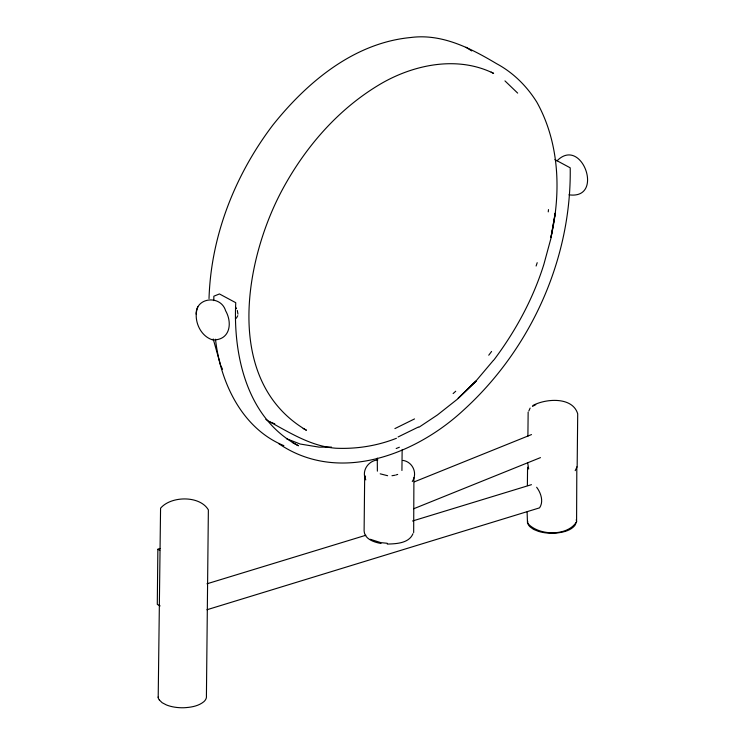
<?xml version="1.0" encoding="UTF-8"?>
<svg xmlns="http://www.w3.org/2000/svg" width="745" height="745" viewBox="0 0 745 745"><rect width="100%" height="100%" fill="white"/><g stroke="black" fill="none" stroke-linecap="round" stroke-linejoin="round"><path stroke-width="1.12" d="M159.961 548.413L157.866 549.261L157.288 604.409L160.11 605.927M158.201 697.199L160.566 508.22C170.968 495.844 199.818 495.285 208.367 509.869L206.421 695.886A24.073 11.231 0.6 0 1 203.934 701.632C198.347 706.223 190.925 707.368 183.922 707.75A24.073 11.231 0.6 0 1 166.34 704.91L162.131 702.703L159.402 700.039M213.796 300.617L213.843 296.203L219.449 293.949L235.765 302.703C233.064 355.998 247.321 418.979 298.456 445.761L292.338 442.474M377.268 458.11L377.38 471.147M401.928 470.486L402.142 449.784M413.671 532.601L413.913 477.722M527.106 511.992L527.488 523.092C538.225 535.841 567.55 536.707 576.583 521.761L576.826 466.882M527.376 485.572L527.572 467.19M527.618 462.626L528.699 469.043M527.898 436.207L528.149 412.087M209.019 298.587C210.928 235.839 235.029 174.935 272.791 125.16C307.024 82.192 353.968 42.903 410.644 37.52C441.869 33.385 470.598 48.192 496.543 63.66C513.268 72.619 526.892 86.206 536.884 102.251C559.644 143.198 561.218 192.638 550.918 237.497L555.23 213.154L550.872 238.614L543.906 264.242C533.131 298.801 515.652 330.976 493.972 359.882M196.159 314.101C195.767 297.106 220.809 294.685 225.614 310.758C232.729 323.265 229.944 340.679 212.372 339.897M237.757 315.722L236.472 318.031L235.42 318.534M197.835 306.838C192.927 318.739 199.474 335.408 211.878 339.627M412.963 533.709C408.996 543.347 396.219 543.831 387.251 544.073M528.857 410.979L530.123 408.083M365.562 476.027L364.659 478.02L364.109 530.868C364.501 539.147 374.139 542.286 381.012 543.459M412.274 481.512C417.815 473.41 412.777 461.872 402.989 460.41M575.187 470.672L577.161 466.668L577.71 413.829C572.607 396.554 545.88 398.482 532.899 405.485M556.971 160.901C581.882 135.46 604.968 199.856 568.994 194.817M419.062 427.183L437.427 414.956L457.309 399.255L475.729 381.291L493.441 360.319M475.729 381.291L458.222 398.221L476.446 380.779M399.376 447.233L396.182 448.518M532.414 406.444L535.776 404.647M394.897 428.599L414.527 418.923M398.091 436.961L418.476 426.987M414.378 481.819L531.511 434.577M413.671 508.761L540.479 457.616M396.433 438.284C377.147 445.892 356.557 449.142 335.865 448.229C311.531 446.413 290.587 433.134 269.681 421.828L265.844 419.37M206.97 583.801L365.879 535.255M412.553 520.997L531.455 484.678M206.933 609.755L539.557 507.857C543.869 501.627 540.889 492.78 536.642 487.249M395.902 474.965L397.7 474.425M377.845 459.879C368.179 460.745 361.278 470.877 365.786 479.882M391.982 475.72L395.008 475.236M331.451 447.093L319.056 447.13L300.114 444.011L286.369 438.647M387.624 475.71L380.192 473.82M387.214 543.273L380.769 542.621L370.209 539.268M215.491 339.245C220.39 382.269 241.743 428.31 283.864 445.65M269.681 421.828L274.803 423.831M491.169 72.079L493.618 73.392C458.184 55.782 415.44 64.126 382.26 82.974C338.724 108.09 304.817 147.37 281.396 191.465C243.876 262.603 224.031 381.896 306.437 430.247L303.168 428.496M554.913 159.607L570.214 167.821C571.601 259.13 530.617 349.433 463.111 410.514C414.909 455.046 338.277 484.306 278.723 443.638M157.866 549.261L159.747 550.276M465.979 47.242L471.734 50.93M504.961 80.898L517.663 93.106M235.541 307.061L236.565 308.672M222.541 369.241L220.595 365.246L213.219 338.984M237.338 310.497L237.944 314.12M576.267 519.721L576.583 521.761M159.253 699.937A24.073 11.231 0.6 0 1 158.052 697.087M548.497 209.596A204.009 134.743 -61.8 0 1 548.245 211.887M537.192 262.687A204.009 134.743 -61.8 0 1 536.102 266.021M491.579 351.454A204.009 134.743 -61.8 0 1 488.748 355.207M455.726 391.227A204.009 134.743 -61.8 0 1 453.128 393.556M527.711 521.183A24.073 11.231 0.6 0 0 530.114 526.901L533.55 529.378L538.337 531.315A24.073 11.231 0.6 0 0 556.515 533.066C562.987 532.265 570.083 530.906 574.609 525.774A24.073 11.231 0.6 0 0 575.876 522.869"/></g></svg>
